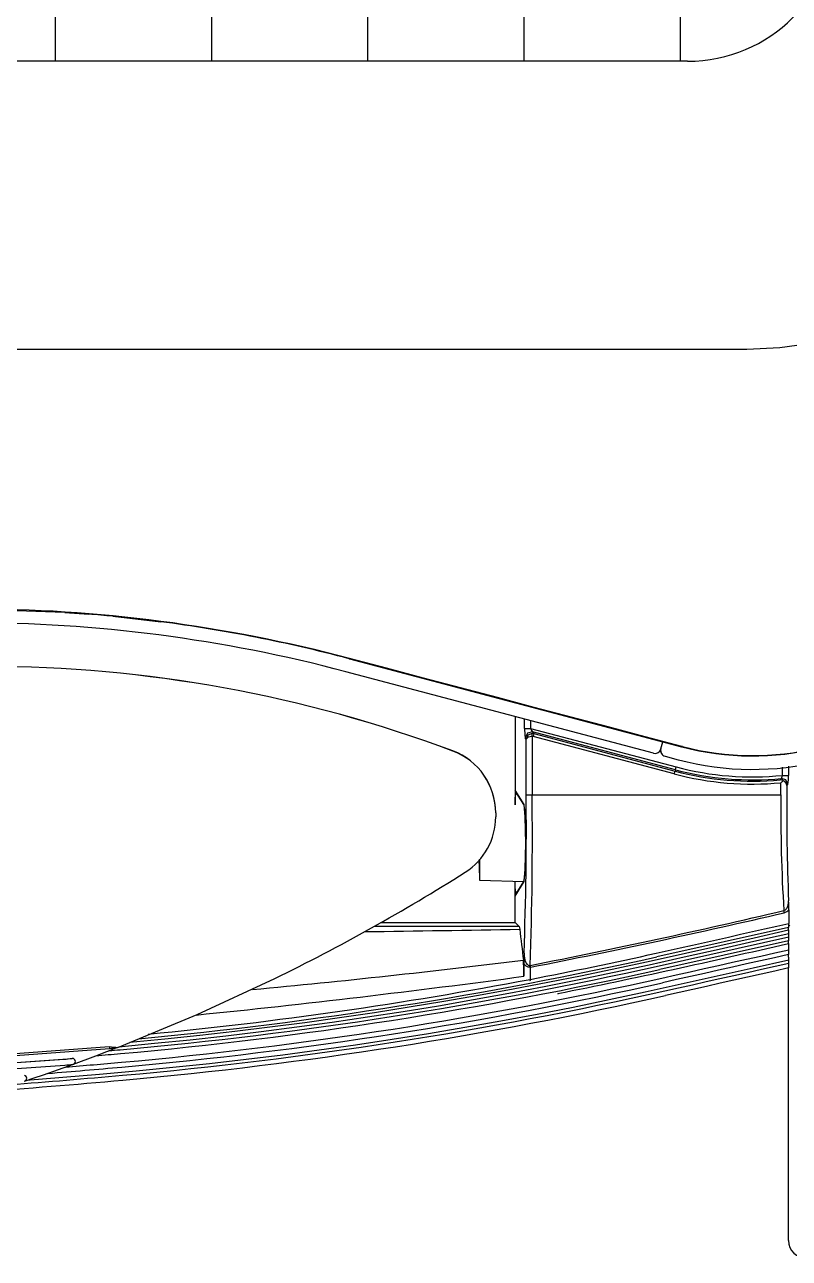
# Model space of a CAD drawing. Header units: inches. Extents: x -172 to 397, y -177 to 127.
# Drawn here: x 315.88 to 316.098, y 77.2781 to 77.6296 of the extents above; entities that cross this region are included whole.
import ezdxf

# ---------------------------------------------------------------- set-up
doc = ezdxf.new("R2010")
doc.units = ezdxf.units.IN
doc.header["$MEASUREMENT"] = 0
doc.layers.add('AC-FCU VRV', color=100, linetype='Continuous')
doc.layers.add('AC-Sky Air R32', color=130, linetype='Continuous', lineweight=0)

# ---------------------------------------------------------------- blocks, each defined once
blk = doc.blocks.new('FCF ( 13-48 ) CV2S ( STD )')
at = {"layer": 'AC-FCU VRV', "color": 8, "linetype": 'Continuous'}
for p, q in [((2326.570816917503, 1336.720558881261), (2326.570816917503, 1336.19752833094)), ((2326.597119399432, 1336.720558881261), (2326.597119399432, 1336.19752833094)), ((2326.623421881363, 1336.720558881261), (2326.623421881363, 1336.19752833094)), ((2326.649724363293, 1336.720558881261), (2326.649724363293, 1336.19752833094)), ((2326.676026843973, 1336.720558881261), (2326.676026843973, 1336.19752833094)), ((2326.692857207234, 1336.149332409947), (2326.698566555788, 1336.150116104812)), ((2326.191286357571, 1336.149081807437), (2326.687286738642, 1336.149081782422)), ((2326.687286738642, 1336.149081782422), (2326.692857207234, 1336.149332409947)), ((2326.620362506953, 1336.097004066245), (2326.62032188947, 1336.096952153692)), ((2326.62032188947, 1336.096952153692), (2326.620344797215, 1336.096946089141)), ((2326.620385432204, 1336.096997997942), (2326.620344797215, 1336.096946089141)), ((2326.620385432204, 1336.096997997942), (2326.620362506953, 1336.097004066245)), ((2326.619769298882, 1336.094770933697), (2326.619746101039, 1336.094777074522)), ((2326.671571643867, 1336.081057782118), (2326.619769298882, 1336.094770933697)), ((2326.648281431671, 1336.087223182961), (2326.648281431671, 1336.072372244184)), ((2326.649861484655, 1336.085233552745), (2326.649861484655, 1336.086804910288)), ((2326.650860114805, 1336.086540552156), (2326.650860114805, 1336.085233552745)), ((2326.649861484655, 1336.085233552745), (2326.650860114805, 1336.085233552745)), ((2326.649861485125, 1336.085233552093), (2326.649883074089, 1336.084159739383)), ((2326.649883074089, 1336.084159739383), (2326.649935983224, 1336.083664289664)), ((2326.650123524505, 1336.083420642278), (2326.649935982344, 1336.083664289658)), ((2326.650326895057, 1336.084453815462), (2326.649935983013, 1336.083664289588)), ((2326.650417007891, 1336.084085597051), (2326.650123523863, 1336.083420642296)), ((2326.650433798819, 1336.083742212863), (2326.650123523867, 1336.083420642307)), ((2326.650123524505, 1336.0740350564), (2326.650123524505, 1336.083420642278)), ((2326.651190167763, 1336.084629666447), (2326.650326895057, 1336.084453815462)), ((2326.65109779398, 1336.084385324561), (2326.650417007891, 1336.084085597051)), ((2326.651122153389, 1336.083887160373), (2326.650433798819, 1336.083742212863)), ((2326.650860114805, 1336.085233552745), (2326.675370049405, 1336.078745266477)), ((2326.650860114766, 1336.085233552115), (2326.651057857548, 1336.084825172933)), ((2326.651057857548, 1336.084825172933), (2326.65119016739, 1336.084629666527)), ((2326.651122153404, 1336.083887160014), (2326.651097793917, 1336.084385324699)), ((2326.651199056786, 1336.083884997562), (2326.65112215334, 1336.083887160356)), ((2326.651122153404, 1336.083887160014), (2326.651122153404, 1336.0740350564)), ((2326.67524227245, 1336.078262577025), (2326.65119016765, 1336.084629667314)), ((2326.65119016765, 1336.084629667314), (2326.651402540705, 1336.084353757775)), ((2326.651274763418, 1336.083871069595), (2326.651199056786, 1336.083884997562)), ((2326.651402540705, 1336.084353757775), (2326.651274763753, 1336.083871069573)), ((2326.675060147123, 1336.077574586907), (2326.651274763753, 1336.083871069573)), ((2326.651402540705, 1336.084353757775), (2326.675187924075, 1336.07805727511)), ((2326.6727932319, 1336.081768800021), (2326.673113126312, 1336.082977222352)), ((2326.6727932319, 1336.081768800021), (2326.673113125061, 1336.082977218602)), ((2326.673505353927, 1336.08054588904), (2326.675693381225, 1336.079966673199)), ((2326.675693381225, 1336.079966673199), (2326.675754399357, 1336.079950562753)), ((2326.675060147123, 1336.077574586907), (2326.675187924075, 1336.07805727511)), ((2326.67524227245, 1336.078262577025), (2326.675187924075, 1336.07805727511)), ((2326.67524227245, 1336.078262577025), (2326.675370049405, 1336.078745266477)), ((2326.693211368015, 1336.077076749832), (2326.693231501073, 1336.077155145089)), ((2326.693231501073, 1336.077155145089), (2326.693250727572, 1336.077238338217)), ((2326.693250727572, 1336.077238338217), (2326.693268576108, 1336.077324477342)), ((2326.693268576108, 1336.077324477342), (2326.693268576108, 1336.078699661058)), ((2326.693268576108, 1336.077324477342), (2326.694267206256, 1336.077324477342)), ((2326.694267206256, 1336.078857418148), (2326.694267206256, 1336.077324477342)), ((2326.693023962152, 1336.0740350564), (2326.693016888508, 1336.076083377712)), ((2326.693098364808, 1336.076805983283), (2326.693113840039, 1336.076819634148)), ((2326.693864415639, 1336.076549931876), (2326.693098365091, 1336.076805982504)), ((2326.693113840039, 1336.076819634148), (2326.693131304695, 1336.076847724896)), ((2326.693131304695, 1336.076847724896), (2326.693150274858, 1336.076888896318)), ((2326.693150274858, 1336.076888896318), (2326.693170267869, 1336.076941790452)), ((2326.693170267869, 1336.076941790452), (2326.69319079856, 1336.077005006825)), ((2326.69319079856, 1336.077005006825), (2326.693211368015, 1336.077076749832)), ((2326.694192713027, 1336.075811950831), (2326.693864415639, 1336.076549931876)), ((2326.694192712319, 1336.075811950939), (2326.694005178911, 1336.075605891269)), ((2326.64975233525, 1336.072410320809), (2326.648281431671, 1336.074865823542)), ((2326.648302031906, 1336.074373818494), (2326.648285076657, 1336.073636240735)), ((2326.648285076653, 1336.072372371726), (2326.648285076653, 1336.073636241557)), ((2326.648341913367, 1336.074633994586), (2326.648302031906, 1336.074373818494)), ((2326.648416322279, 1336.074640638655), (2326.648337350578, 1336.074637628887)), ((2326.648418553033, 1336.074636916146), (2326.648341913371, 1336.074633995158)), ((2326.649695008369, 1336.072422592457), (2326.648341913371, 1336.074633995158)), ((2326.650123524505, 1336.0740350564), (2326.693023962152, 1336.0740350564)), ((2326.657482706481, 1336.0740350564), (2326.657482706481, 1336.0740350564)), ((2326.649723267924, 1336.072422588706), (2326.649695008369, 1336.072422592457)), ((2326.649723267924, 1336.072422588706), (2326.649744986516, 1336.072422588706)), ((2326.649973800212, 1336.070326391542), (2326.64975233499, 1336.072410320731)), ((2326.650033634269, 1336.068583930867), (2326.649882200618, 1336.07167015201)), ((2326.650063297212, 1336.065935055194), (2326.649973800212, 1336.070326391542)), ((2326.650053260717, 1336.064372778173), (2326.650033634269, 1336.068583930867)), ((2326.649973800212, 1336.061543718846), (2326.650063297212, 1336.065935055194)), ((2326.64209480865, 1336.063009312215), (2326.642063700634, 1336.06300929471)), ((2326.64212591792, 1336.063009329722), (2326.64209480865, 1336.063009312215)), ((2326.642157025938, 1336.063009345976), (2326.64212591792, 1336.063009329722)), ((2326.642188135206, 1336.063009363483), (2326.642157025938, 1336.063009345976)), ((2326.642219244473, 1336.063009379739), (2326.642188135206, 1336.063009363483)), ((2326.642213666027, 1336.062559959334), (2326.642222643944, 1336.062709524719)), ((2326.642250352492, 1336.063009397245), (2326.642219244473, 1336.063009379739)), ((2326.642281461761, 1336.06300941475), (2326.642250352492, 1336.063009397245)), ((2326.64228143175, 1336.063201270869), (2326.64228143175, 1336.059707392047)), ((2326.649932744949, 1336.060825097431), (2326.650053260717, 1336.064372778173)), ((2326.642203394115, 1336.062486936845), (2326.642204444471, 1336.06249023546)), ((2326.642203394115, 1336.062486936845), (2326.642203394115, 1336.060938543314)), ((2326.642203394115, 1336.062486936845), (2326.64228143175, 1336.062483883313)), ((2326.642203394115, 1336.060938543314), (2326.64228143175, 1336.060938407019)), ((2326.64228143175, 1336.06249023546), (2326.642204444471, 1336.06249023546)), ((2326.642204445121, 1336.062490234773), (2326.642213666027, 1336.062559959334)), ((2326.649723267924, 1336.059447527112), (2326.649932744949, 1336.060825097431)), ((2326.64975233499, 1336.059459789657), (2326.649973800212, 1336.061543718846)), ((2326.64228143175, 1336.059707392047), (2326.649722645213, 1336.059447539188)), ((2326.648281431671, 1336.052535055745), (2326.648281431671, 1336.059497867456)), ((2326.648281431671, 1336.057004288095), (2326.64975233525, 1336.05945979083)), ((2326.648285076653, 1336.058233870082), (2326.648285076653, 1336.059497739911)), ((2326.648341913371, 1336.05723611648), (2326.649695008369, 1336.059447519182)), ((2326.649695008369, 1336.059447519182), (2326.649723267924, 1336.059447522932)), ((2326.649723267924, 1336.059447522932), (2326.649744986516, 1336.059447522932)), ((2326.648285076657, 1336.058233870903), (2326.648302031906, 1336.057496293146)), ((2326.648302031906, 1336.057496293146), (2326.648341913367, 1336.057236117052)), ((2326.648337350578, 1336.057232482752), (2326.648416322279, 1336.057229472983)), ((2326.648341913371, 1336.05723611648), (2326.648418553033, 1336.057233195493)), ((2326.693501043457, 1336.054574522813), (2326.693641497196, 1336.054629115023)), ((2326.693539235332, 1336.054410928501), (2326.693501042811, 1336.05457452309)), ((2326.69358287554, 1336.054213902794), (2326.693539235332, 1336.054410928501)), ((2326.693641497196, 1336.054629115023), (2326.693766373168, 1336.054711165263)), ((2326.693766373168, 1336.054711165263), (2326.693875328757, 1336.054813398581)), ((2326.693875328757, 1336.054813398581), (2326.693968619051, 1336.054929043932)), ((2326.693968619051, 1336.054929043932), (2326.694048143438, 1336.055054393813)), ((2326.694048143438, 1336.055054393813), (2326.694115147342, 1336.055186772323)), ((2326.694115147342, 1336.055186772323), (2326.694170862432, 1336.055323749887)), ((2326.694170862432, 1336.055323749887), (2326.694216411583, 1336.055464656279)), ((2326.694216411583, 1336.055464656279), (2326.694252216188, 1336.055608318601)), ((2326.694252216188, 1336.055608318601), (2326.694278640121, 1336.055753403908)), ((2326.694278640121, 1336.055753403908), (2326.694296462398, 1336.055899703373)), ((2326.694296462398, 1336.055899703373), (2326.694306243204, 1336.056047109463)), ((2326.694306243204, 1336.056047109463), (2326.694308375175, 1336.056195234546)), ((2326.694333800022, 1336.054700426634), (2326.694333801273, 1336.052388557463)), ((2326.625578423016, 1336.052535055745), (2326.648281431671, 1336.052535055745)), ((2326.648281431671, 1336.052535055745), (2326.648941703668, 1336.051874783751)), ((2326.692304143773, 1336.051935110398), (2326.694333801273, 1336.052388557463)), ((2326.648941703668, 1336.051874783751), (2326.649037330999, 1336.051428624147)), ((2326.694281437319, 1336.051742620315), (2326.67211782979, 1336.046788759104)), ((2326.672497156794, 1336.045277756966), (2326.694359976374, 1336.050166746242)), ((2326.68215554491, 1336.04966679095), (2326.684185209914, 1336.050120618146)), ((2326.684185209914, 1336.050120618146), (2326.686214933688, 1336.050574425334)), ((2326.686214933688, 1336.050574425334), (2326.688244694974, 1336.051028121233)), ((2326.688244694974, 1336.051028121233), (2326.690274447508, 1336.051481650828)), ((2326.694359976374, 1336.050655519001), (2326.688476719674, 1336.049339929186)), ((2326.688498288217, 1336.050009586855), (2326.694281437319, 1336.051302227663)), ((2326.690274447508, 1336.051481650828), (2326.692304143773, 1336.051935110398)), ((2326.694281437319, 1336.051302227663), (2326.694281437319, 1336.051742620315)), ((2326.694296333604, 1336.050998423692), (2326.694345080087, 1336.050959324223)), ((2326.694318936247, 1336.052079735546), (2326.694296363615, 1336.052052841452)), ((2326.694327913031, 1336.052147871083), (2326.694496091146, 1336.052083170457)), ((2326.694359976374, 1336.050166746242), (2326.694359976374, 1336.050655519001)), ((2326.694281437319, 1336.049488324359), (2326.672597835835, 1336.044641733169)), ((2326.674037425078, 1336.047851393394), (2326.67606688001, 1336.04830525435)), ((2326.67606688001, 1336.04830525435), (2326.678096382459, 1336.048759109053)), ((2326.676933082884, 1336.047424470295), (2326.682715486732, 1336.04871707359)), ((2326.678096382459, 1336.048759109053), (2326.680125937426, 1336.049212955004)), ((2326.680125937426, 1336.049212955004), (2326.68215554491, 1336.04966679095)), ((2326.688476719674, 1336.049339929186), (2326.682593843104, 1336.04802436938)), ((2326.682715486732, 1336.04871707359), (2326.688498288217, 1336.050009586855)), ((2326.694281436068, 1336.049045433364), (2326.694281437319, 1336.049488324359)), ((2326.694296197309, 1336.048741729427), (2326.694338795461, 1336.048700376694)), ((2326.694345050076, 1336.049856532606), (2326.694296363615, 1336.049798529243)), ((2326.694359591243, 1336.047985717561), (2326.694353035276, 1336.048474566596)), ((2326.649760179153, 1336.047412108617), (2326.649760973171, 1336.047263922262)), ((2326.649760973171, 1336.047263922262), (2326.649766272464, 1336.047115994746)), ((2326.649766272464, 1336.047115994746), (2326.64977625709, 1336.046968338572)), ((2326.64977625709, 1336.046968338572), (2326.649791108361, 1336.046820962494)), ((2326.649791108361, 1336.046820962494), (2326.649810985082, 1336.046674040317)), ((2326.649810985082, 1336.046674040317), (2326.649836212362, 1336.04652812223)), ((2326.649836212362, 1336.04652812223), (2326.649867347889, 1336.046383524589)), ((2326.649867347889, 1336.046383524589), (2326.649904953103, 1336.046240543747)), ((2326.649904953103, 1336.046240543747), (2326.64994966072, 1336.046099401024)), ((2326.64994966072, 1336.046099401024), (2326.650002718659, 1336.045960390274)), ((2326.650002718659, 1336.045960390274), (2326.650065474878, 1336.045824903214)), ((2326.665361136522, 1336.044874945771), (2326.671149995052, 1336.046136112188)), ((2326.676711374172, 1336.046708707038), (2326.6708279049, 1336.045398745374)), ((2326.671149995052, 1336.046136112188), (2326.676933082884, 1336.047424470295)), ((2326.672008020162, 1336.047397524936), (2326.674037425078, 1336.047851393394)), ((2326.682593843104, 1336.04802436938), (2326.676711374172, 1336.046708707038)), ((2326.684854142338, 1336.045861135463), (2326.687230241975, 1336.046392256292)), ((2326.689573249173, 1336.046106373382), (2326.687219379553, 1336.045579715312)), ((2326.687230241975, 1336.046392256292), (2326.689606534178, 1336.046923410882)), ((2326.694361415609, 1336.046220124343), (2326.688311376269, 1336.044868949994)), ((2326.691927268846, 1336.046633110228), (2326.689573249173, 1336.046106373382)), ((2326.689606534178, 1336.046923410882), (2326.691982992686, 1336.047454574224)), ((2326.694281432316, 1336.047159925851), (2326.691927268846, 1336.046633110228)), ((2326.691982992686, 1336.047454574224), (2326.694359591243, 1336.047985717561)), ((2326.694281432316, 1336.046719115558), (2326.694281432316, 1336.047159925851)), ((2326.694292778654, 1336.046492640233), (2326.694350079278, 1336.046446659687)), ((2326.694301077709, 1336.047549328762), (2326.694341847744, 1336.047596838575)), ((2326.694361390601, 1336.04573158291), (2326.694361415609, 1336.046220124343)), ((2326.649735843425, 1336.045630207384), (2326.649735843425, 1336.043550614249)), ((2326.649802555981, 1336.045535707933), (2326.649735843425, 1336.045630207384)), ((2326.649874880435, 1336.045445862556), (2326.649802555981, 1336.045535707933)), ((2326.649953143148, 1336.045361626574), (2326.649874880435, 1336.045445862556)), ((2326.650037672977, 1336.045283954062), (2326.649953143148, 1336.045361626574)), ((2326.650128795037, 1336.045213800343), (2326.650037672977, 1336.045283954062)), ((2326.650065474878, 1336.045824903214), (2326.650139617446, 1336.04569493677)), ((2326.650226625615, 1336.045152307051), (2326.650128795037, 1336.045213800343)), ((2326.650139617446, 1336.04569493677), (2326.650227119532, 1336.04557411967)), ((2326.650330068089, 1336.045101646172), (2326.650226625615, 1336.045152307051)), ((2326.650227119532, 1336.04557411967), (2326.650331397288, 1336.04546646202)), ((2326.650438831114, 1336.045063209425), (2326.650330068089, 1336.045101646172)), ((2326.650331397288, 1336.04546646202), (2326.650454485156, 1336.045381565816)), ((2326.650551756795, 1336.045038394785), (2326.650438831114, 1336.045063209425)), ((2326.650454485156, 1336.045381565816), (2326.650596872049, 1336.045332500476)), ((2326.650666072946, 1336.045028307625), (2326.650551756795, 1336.045038394785)), ((2326.650596872049, 1336.045332500476), (2326.650748018154, 1336.045330014637)), ((2326.650781431952, 1336.045033081739), (2326.650666072946, 1336.045028307625)), ((2326.650748018154, 1336.045330014637), (2326.650798102588, 1336.04534185614)), ((2326.650781431952, 1336.045032429019), (2326.650781431952, 1336.042995941707)), ((2326.650862328053, 1336.045045453422), (2326.650781469464, 1336.045032432771)), ((2326.664938039718, 1336.044119215249), (2326.659036894471, 1336.042892560503)), ((2326.659561559366, 1336.043663679977), (2326.665361136522, 1336.044874945771)), ((2326.6708279049, 1336.045398745374), (2326.664938039718, 1336.044119215249)), ((2326.675351674442, 1336.043737298619), (2326.677727040081, 1336.044268163111)), ((2326.677727040081, 1336.044268163111), (2326.680102563273, 1336.044799087623)), ((2326.680158756023, 1336.044000188756), (2326.677805532869, 1336.043473804529)), ((2326.680102563273, 1336.044799087623), (2326.682478257773, 1336.045330077158)), ((2326.682512129226, 1336.044526629252), (2326.680158756023, 1336.044000188756)), ((2326.688311376269, 1336.044868949994), (2326.682262507326, 1336.043517705622)), ((2326.682478257773, 1336.045330077158), (2326.684854142338, 1336.045861135463)), ((2326.684865669985, 1336.045053134769), (2326.682512129226, 1336.044526629252)), ((2326.687219379553, 1336.045579715312), (2326.684865669985, 1336.045053134769)), ((2326.685069018741, 1336.043654630668), (2326.687391854119, 1336.044173837468)), ((2326.687391854119, 1336.044173837468), (2326.68971487706, 1336.044693081781)), ((2326.68971487706, 1336.044693081781), (2326.692038063806, 1336.045212337349)), ((2326.692038063806, 1336.045212337349), (2326.694361390601, 1336.04573158291)), ((2326.694281432316, 1335.999044111074), (2326.694281433567, 1336.044905486098)), ((2326.694301085211, 1336.045294962784), (2326.694341726453, 1336.045342195004)), ((2326.647931737186, 1336.041390160025), (2326.653751563688, 1336.042502383581)), ((2326.649735843425, 1336.043550614249), (2326.64973585593, 1336.04351299403)), ((2326.650781431952, 1336.042995941707), (2326.650781486969, 1336.042995352759)), ((2326.659036894471, 1336.042892560503), (2326.65312488305, 1336.041717394416)), ((2326.653751563688, 1336.042502383581), (2326.659561559366, 1336.043663679977)), ((2326.676214797524, 1336.042166671322), (2326.670165442165, 1336.04082710965)), ((2326.67297644885, 1336.043206489147), (2326.675351674442, 1336.043737298619)), ((2326.675452443511, 1336.042947465319), (2326.673099467943, 1336.042421159867)), ((2326.677805532869, 1336.043473804529), (2326.675452443511, 1336.042947465319)), ((2326.675779509098, 1336.04157839867), (2326.67810164799, 1336.042097370391)), ((2326.682262507326, 1336.043517705622), (2326.676214797524, 1336.042166671322)), ((2326.67810164799, 1336.042097370391), (2326.680423936932, 1336.042616395879)), ((2326.680423936932, 1336.042616395879), (2326.682746387182, 1336.043135481389)), ((2326.682746387182, 1336.043135481389), (2326.685069018741, 1336.043654630668)), ((2326.636264048452, 1336.039313547897), (2326.642102391215, 1336.040327164362)), ((2326.647202619413, 1336.040593029254), (2326.641270725018, 1336.039519516287)), ((2326.642102391215, 1336.040327164362), (2326.647931737186, 1336.041390160025)), ((2326.65312488305, 1336.041717394416), (2326.647202619413, 1336.040593029254)), ((2326.655439239062, 1336.040595626476), (2326.655446502919, 1336.040554204628)), ((2326.655446502919, 1336.040554204628), (2326.655453775588, 1336.040513601103)), ((2326.670165442165, 1336.04082710965), (2326.664108150373, 1336.039525624602)), ((2326.67345750275, 1336.041059479468), (2326.675779509098, 1336.04157839867)), ((2326.624563306042, 1336.037434845186), (2326.630417461652, 1336.038349438171)), ((2326.635329822579, 1336.038496974304), (2326.629380428518, 1336.037525522095)), ((2326.630417461652, 1336.038349438171), (2326.636264048452, 1336.039313547897)), ((2326.641270725018, 1336.039519516287), (2326.635329822579, 1336.038496974304)), ((2326.658038254319, 1336.038281521457), (2326.6519566318, 1336.037090997678)), ((2326.664108150373, 1336.039525624602), (2326.658038254319, 1336.038281521457)), ((2326.606956870598, 1336.034987915349), (2326.612833028646, 1336.035754065644)), ((2326.617458376281, 1336.035736340901), (2326.611485964439, 1336.034918783225)), ((2326.612833028646, 1336.035754065644), (2326.618701807951, 1336.036569726429)), ((2326.623423221816, 1336.036605278449), (2326.617458376281, 1336.035736340901)), ((2326.618701807951, 1336.036569726429), (2326.624563306042, 1336.037434845186)), ((2326.629380428518, 1336.037525522095), (2326.623423221816, 1336.036605278449)), ((2326.645863760479, 1336.035953869451), (2326.639760456878, 1336.03487011677)), ((2326.6519566318, 1336.037090997678), (2326.645863760479, 1336.035953869451)), ((2326.589290224796, 1336.03299422751), (2326.59518485284, 1336.033606697094)), ((2326.59518485284, 1336.033606697094), (2326.601073937759, 1336.03427146811)), ((2326.605506295141, 1336.034152579163), (2326.599519771026, 1336.033437683698)), ((2326.601073937759, 1336.03427146811), (2326.606956870598, 1336.034987915349)), ((2326.611485964439, 1336.034918783225), (2326.605506295141, 1336.034152579163)), ((2326.633647787613, 1336.033839800909), (2326.627526723009, 1336.032863069414)), ((2326.639760456878, 1336.03487011677), (2326.633647787613, 1336.033839800909)), ((2326.544847508036, 1336.029041482765), (2326.579917103082, 1336.031713136569)), ((2326.579917103248, 1336.031713698406), (2326.579944422225, 1336.031466754868)), ((2326.579944422225, 1336.031466754868), (2326.579961038046, 1336.031381336842)), ((2326.587528582914, 1336.03216882218), (2326.581525804553, 1336.031604401344)), ((2326.58339097894, 1336.032426710626), (2326.589290224796, 1336.03299422751)), ((2326.593526899765, 1336.032777247897), (2326.587528582914, 1336.03216882218)), ((2326.599519771026, 1336.033437683698), (2326.593526899765, 1336.032777247897)), ((2326.621397634442, 1336.031940158617), (2326.615260515659, 1336.031071178554)), ((2326.627526723009, 1336.032863069414), (2326.621397634442, 1336.031940158617)), ((2326.539145566167, 1336.027169126311), (2326.57233300519, 1336.029557636287)), ((2326.540166686373, 1336.027246046466), (2326.573691380522, 1336.029683623623)), ((2326.544880487241, 1336.028709364062), (2326.579961038112, 1336.031381860619)), ((2326.574143898466, 1336.029474426257), (2326.573906914662, 1336.029655350902)), ((2326.574143898468, 1336.029472266207), (2326.573906914662, 1336.029655350079)), ((2326.574233627427, 1336.029192208575), (2326.574143898466, 1336.029474426257)), ((2326.574233627427, 1336.029186680423), (2326.574143898468, 1336.029472266207)), ((2326.602962926449, 1336.02949526822), (2326.596803441354, 1336.028789126966)), ((2326.609115460444, 1336.030256211755), (2326.602962926449, 1336.02949526822)), ((2326.615260515659, 1336.031071178554), (2326.609115460444, 1336.030256211755)), ((2326.5392078961, 1336.026172367793), (2326.572416048788, 1336.028562385489)), ((2326.573906914662, 1336.028718015188), (2326.574143897202, 1336.028901097247)), ((2326.574143897202, 1336.028901097247), (2326.574233627427, 1336.029186680423)), ((2326.574233627732, 1336.029186682634), (2326.574233627732, 1336.029192210754)), ((2326.584466903974, 1336.027541855249), (2326.578291927391, 1336.026984955705)), ((2326.590637757912, 1336.028140361361), (2326.584466903974, 1336.027541855249)), ((2326.596803441354, 1336.028789126966), (2326.590637757912, 1336.028140361361)), ((2326.565921037656, 1336.026643025786), (2326.565668028833, 1336.026821940595)), ((2326.565921037025, 1336.02664089128), (2326.565668028833, 1336.026821940468)), ((2326.565668028833, 1336.025868795934), (2326.565921037025, 1336.026049845123)), ((2326.566017877084, 1336.026345368201), (2326.565921037025, 1336.02664089128)), ((2326.565921037025, 1336.026049845123), (2326.566017877084, 1336.026345368201)), ((2326.566017877084, 1336.026350986741), (2326.565921037656, 1336.026643025786)), ((2326.572113876019, 1336.026461012303), (2326.565933768952, 1336.025961625953)), ((2326.56601787614, 1336.026345368201), (2326.56601787614, 1336.026350988852)), ((2326.578291927391, 1336.026984955705), (2326.572113876019, 1336.026461012303))]:
    blk.add_line(p, q, dxfattribs=at)
at = {"layer": 'AC-FCU VRV', "color": 0, "linetype": 'Continuous'}
for p, q in [((2326.677308954972, 1336.19752833094), (2326.201281151833, 1336.19752833094)), ((2326.572459225286, 1336.104761589155), (2326.556281431631, 1336.105285056145)), ((2326.572459225286, 1336.104761589155), (2326.576498024601, 1336.10446711459)), ((2326.580530884409, 1336.104107387963), (2326.588573947613, 1336.103192779972)), ((2326.620344797215, 1336.096946089141), (2326.648323679707, 1336.089539501136)), ((2326.626607397173, 1336.095351098607), (2326.620385432204, 1336.096997997942)), ((2326.63282896576, 1336.09370431806), (2326.626607397173, 1336.095351098607)), ((2326.639050004166, 1336.092057692566), (2326.63282896576, 1336.09370431806)), ((2326.6452703811, 1336.090411259639), (2326.639050004166, 1336.092057692566)), ((2326.651489936505, 1336.08876506179), (2326.6452703811, 1336.090411259639)), ((2326.648323679707, 1336.089539501136), (2326.676269169656, 1336.082141752369)), ((2326.657708316513, 1336.087119195302), (2326.651489936505, 1336.08876506179)), ((2326.663925231025, 1336.085473736454), (2326.657708316513, 1336.087119195302)), ((2326.670140413702, 1336.083828755266), (2326.663925231025, 1336.085473736454)), ((2326.676353596954, 1336.082184321764), (2326.670140413702, 1336.083828755266)), ((2326.637786725787, 1336.081433065256), (2326.637786725787, 1336.08141853284)), ((2326.676353596954, 1336.082184321764), (2326.676269169656, 1336.082141752369)), ((2326.676269169656, 1336.082141752369), (2326.676329398772, 1336.082125850743)), ((2326.676329426281, 1336.082125843242), (2326.676413868581, 1336.082168476407)), ((2326.676413868581, 1336.082168476407), (2326.676353596954, 1336.082184321764)), ((2326.644981432152, 1336.07104394257), (2326.644981432152, 1336.070341161201)), ((2326.691980628138, 1336.044390628269), (2326.689679961505, 1336.043875846714)), ((2326.694281433567, 1336.044905486098), (2326.691980628138, 1336.044390628269)), ((2326.594706078448, 1336.037064978402), (2326.607789938581, 1336.043127534781)), ((2326.680478829243, 1336.041817426989), (2326.678178924119, 1336.041302971796)), ((2326.682778876915, 1336.042331933449), (2326.680478829243, 1336.041817426989)), ((2326.685079079641, 1336.04284650118), (2326.682778876915, 1336.042331933449)), ((2326.687379443673, 1336.043361137685), (2326.685079079641, 1336.04284650118)), ((2326.689679961505, 1336.043875846714), (2326.687379443673, 1336.043361137685)), ((2326.675879144034, 1336.040788557865), (2326.673579473989, 1336.040274177697)), ((2326.678178924119, 1336.041302971796), (2326.675879144034, 1336.040788557865)), ((2326.581379920344, 1336.031541004837), (2326.594706078448, 1336.037064978402)), ((2326.577651572906, 1336.030119256357), (2326.58137990681, 1336.031551738771)), ((2326.573906901565, 1336.028728949336), (2326.577651572906, 1336.030119256357)), ((2326.568850410455, 1336.0269275659), (2326.571382165005, 1336.027818680248)), ((2326.571382165005, 1336.027818680248), (2326.573906915023, 1336.028728967038)), ((2326.565668040388, 1336.025880008592), (2326.567263679991, 1336.026390647073)), ((2326.567263679991, 1336.026390647073), (2326.568850421714, 1336.02692764206))]:
    blk.add_line(p, q, dxfattribs=at)
for centre, radius, start, end in [((2326.677308954972, 1336.222529791728), 0.02500146078996273, 270, 0), ((2326.556273919093, 1335.854884041348), 0.2504584867303164, 75.17396399997011, 89.99941299997738), ((2326.556268789857, 1335.85489333449), 0.2503922793448153, 84.43952500001794, 85.36601399999125), ((2326.556278863264, 1335.855019319586), 0.2502659366268462, 78.87841200001036, 82.58570200001094), ((2326.556246931217, 1335.854885314277), 0.2504035844171942, 75.173864999996, 78.87715699996166), ((2326.559084015469, 1335.871021172503), 0.2246492415688918, 69.49213400002989, 89.94964999999465), ((2326.55907384078, 1335.871009518563), 0.2246501106127259, 69.48944599998788, 89.94705500003383), ((2326.633898717456, 1336.071054719963), 0.01108271969877276, 359.9442790000224, 69.46269299997148), ((2326.633885753072, 1336.071031207014), 0.01109568033091597, 359.9659179999768, 69.41626899999106), ((2326.688234091389, 1336.127501397754), 0.04691121373689144, 255.2992790000138, 283.7713810000266), ((2326.68822785303, 1336.127397442605), 0.04674644052511728, 255.3611889999836, 283.7002410000345), ((2326.633979090881, 1336.070328576945), 0.01100234877441147, 302.3527159999807, 0.06552800002034662), ((2326.460813746626, 1336.344094141575), 0.3349372487501608, 296.0284319999749, 302.3158929999987), ((2326.519276913716, 1336.730057156492), 0.7068308403774886, 275.1081780000176, 282.6093190000209), ((2326.439267360289, 1337.624853659034), 1.605197308718974, 274.242393000002, 275.1089730000015)]:
    blk.add_arc(centre, radius, start, end, dxfattribs=at)
at = {"layer": 'AC-FCU VRV', "color": 8, "linetype": 'Continuous'}
for centre, radius, start, end in [((2326.556281431631, 1335.855035056157), 0.2480000004870039, 75.17272799999009, 90), ((2326.65114835101, 1336.083386600769), 0.0010000031128946, 75.2744360001142, 92.89792300017551), ((2326.671826882668, 1336.082024165114), 0.0009995204497004588, 255.2050319996096, 345.1975619998813), ((2326.67376060273, 1336.081513321139), 0.001000537043422835, 165.2061100003041, 255.2198569998274), ((2326.688232772193, 1336.127335055261), 0.04899999998025591, 255.246519999962, 283.8147669999906), ((2326.688232772193, 1336.127335055261), 0.05147448288222814, 255.1727279999901, 275.3328539999583), ((2326.688232772193, 1336.127335055261), 0.05097516780788856, 255.1727279999901, 275.2425430000273), ((2326.688232772193, 1336.127335055261), 0.05076279350162066, 255.1727279999901, 275.5002209999715), ((2326.688232772193, 1336.127335055261), 0.05026347842728109, 255.1727279999901, 275.7500040000262), ((2326.685926322354, 1336.076977173665), 0.008348111345304964, 351.9765070000121, 2.384347000027004), ((2326.692936227486, 1336.075592844356), 0.0009813480553987463, 58.58661199988581, 92.67221100014552), ((2326.591083562394, 1336.167673314105), 0.136615855188457, 318.1767700000203, 318.3076850000141), ((2326.695938903978, 1336.072896210094), 0.004323910715417037, 125.1796779999078, 132.5148020000163), ((2326.693006077354, 1336.075531044713), 0.001001901254678816, 4.284282000004694, 63.84503099976664), ((2327.053220133741, 1336.071509166118), 0.3592383152285126, 179.3465889999644, 182.4431959999635), ((2326.050506745721, 1336.068904545463), 0.5996387274547305, 357.9459470000149, 0.4902290000003876), ((2326.009756169968, 1336.06692998159), 0.6414053367399339, 358.0712010000351, 0.6346990000315276), ((2326.963577384467, 1336.071171626992), 0.2705858345249557, 179.393666000014, 183.5165969999868), ((2326.424917015766, 1337.193458401689), 1.170125577064342, 281.1302510000412, 283.2696590000424), ((2326.693261628759, 1336.055532499216), 0.001357165123599966, 283.6921260000632, 322.18630899999), ((2326.632647909542, 1336.054398828408), 0.06168662697908044, 0.2801320000292316, 1.66877400000093), ((2326.417797877451, 1337.235126026257), 1.212687431481342, 281.0805239999852, 283.1450110000016), ((2326.69015561733, 1336.052370370064), 0.00417822395699878, 356.947447000027, 0.2494039999699148), ((2326.452868519, 1347.773000678968), 11.72321345229561, 270.8312849999818, 270.9587960000234), ((2326.484039421988, 1246.066485680578), 89.98554019800815, 89.89500299998274, 89.91053800004347), ((2328.580524649735, 1336.273663995808), 1.944230393569825, 186.5635440000085, 186.7182729999701), ((2326.695936029255, 1336.051231087359), 0.001656119953768297, 177.5380580000661, 188.0760660000977), ((2326.696057564097, 1336.051812630235), 0.001777505995826582, 172.2333250001315, 182.2572689999803), ((2326.694077294545, 1336.05214623178), 0.0002506234887694598, 344.613954999824, 0.37489800042541), ((2326.692582735466, 1336.050096796341), 0.001778617621680447, 352.2364950000044, 2.253909999993469), ((2326.692706841179, 1336.05072673183), 0.001654668212917524, 357.5333539998755, 8.080673000031021), ((2326.389864130221, 1337.354895391697), 1.340863159212757, 281.423700000055, 283.1223389141931), ((2326.695967813753, 1336.048975185861), 0.001687839428498328, 177.6146999999787, 187.9504520000095), ((2326.696057412797, 1336.049558328029), 0.001777354694669869, 172.2329630000249, 182.2572639999044), ((2326.693217501339, 1336.048516313212), 0.001136301697059967, 357.8945830001376, 9.322150999969585), ((2326.519303511459, 1336.730350438152), 0.7004347102701557, 275.3692079999851, 282.6016109999938), ((2326.449725368766, 1337.679133617981), 1.645112815874628, 275.3817219999661, 276.9800110000305), ((2326.620601275184, 1336.04388444212), 0.02913648138939468, 359.3435260000012, 4.584658000012572), ((2326.746049658267, 1336.045205943936), 0.09631474890717379, 178.6874810000317, 179.7476140000191), ((2326.520239602963, 1336.725822756041), 0.6951938182625047, 280.8231209999796, 282.6098460000268), ((2326.695395071351, 1336.046661384788), 0.001115134540193567, 177.0324969999988, 188.7034650000409), ((2326.696655309952, 1336.047235356354), 0.002375076791589119, 172.4035449999753, 181.8199489999855), ((2326.693035102167, 1336.04781562755), 0.00132493422595179, 350.4951059999277, 1.191457999958935), ((2326.693250317433, 1336.046278070184), 0.001112607435749629, 357.0145990001377, 8.71549900008567), ((2326.688466990136, 1336.047907864987), 0.005893115031979134, 359.3710629999342, 0.7569399998968168), ((2326.519350282272, 1336.730273108258), 0.7019064016164283, 275.1018059999931, 282.6025709999832), ((2326.519302522374, 1336.730358283306), 0.7026426117878048, 275.1037240000087, 282.6015519999676), ((2326.64155341685, 1336.044145012723), 0.00927064826596261, 5.496999000004545, 7.343813000018032), ((2326.637879084515, 1336.0423873922), 0.01325254334184174, 11.57028399999838, 12.88151200000034), ((2326.696655598801, 1336.044980927856), 0.002375364388829151, 172.4029960000213, 181.8200390000737), ((2326.6919859862, 1336.045656349974), 0.002376594804847377, 352.4040109999839, 1.814040999987066), ((2326.519349787106, 1336.73079472087), 0.7045415000744215, 275.0983760000159, 282.5946410000242), ((2326.519267969443, 1336.730114463368), 0.7046887323553993, 275.1085029999605, 282.6090320000392), ((2326.519351438913, 1336.730190794175), 0.6996503475678375, 275.5034240000531, 280.827395000008), ((2326.425642424787, 1337.70306915712), 1.674617725584, 275.7879246855261, 277.6902570000004), ((2326.647495983602, 1336.042297046653), 0.003358893181561014, 6.914539000136429, 11.99918199998576), ((2326.519358776395, 1336.730744626433), 0.7066908930596435, 275.0980930000135, 282.594922999966), ((2326.581841675103, 1336.041728008005), 0.01019756666805101, 259.1214109999939, 267.4047070000063), ((2326.578219983067, 1336.055522449568), 0.02420381359600064, 274.1250259999676, 277.1684239999711), ((2326.5703034714, 1336.058707182614), 0.02922006590030765, 273.9827920000161, 276.658112000004), ((2326.573733389846, 1336.029178251033), 0.0005076766514878225, 70.01327999982162, 94.74647399994097), ((2326.439356738009, 1337.625623789425), 1.60147054615642, 274.9531109999702, 275.1032540000228), ((2326.439279144272, 1337.626857397774), 1.602059041383625, 275.0344929999636, 275.1026840000094), ((2326.439267460323, 1337.624855573433), 1.602999221769748, 274.663469999994, 275.1089710000128), ((2326.570512955978, 1336.05628717313), 0.02779054381196105, 273.9266810000009, 276.742086999982), ((2326.43929587743, 1337.628525540541), 1.605834600444854, 274.7606809999649, 275.0969259999742), ((2326.573733632427, 1336.029187357862), 0.0005003091604518568, 274.8087499997185, 290.2642900003785), ((2326.439296205042, 1337.628540285528), 1.608049345526394, 274.4202700000289, 275.0969069999805), ((2326.697315684483, 1335.999069397123), 0.003034357202103174, 180.4774629999653, 270.137075000029)]:
    blk.add_arc(centre, radius, start, end, dxfattribs=at)
blk = doc.blocks.new('*U202')
at = {"color": 0}
blk.add_blockref('FCF ( 13-48 ) CV2S ( STD )', (-3.031040988097175, -0.09802285295927504), dxfattribs=at)

msp = doc.modelspace()

# ---------------------------------------------------------------- block references
at = {"layer": 'AC-Sky Air R32', "xscale": 1.692907841101676, "yscale": 1.692907841101676, "zscale": 1.692907841101676}
msp.add_blockref('*U202', (-3617.649954950178, -2184.274154289605), dxfattribs=at)

doc.saveas('drawing.dxf')
